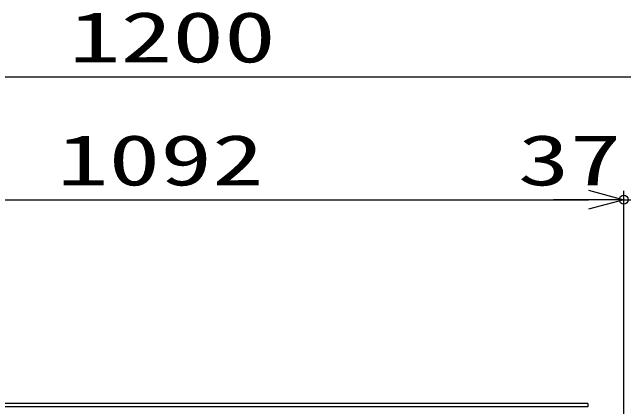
# Model space of a CAD drawing. Units: millimetres, scale not verified. Extents: x -4455 to 4455, y -3150 to 3150.
# Drawn here: x -2286 to -1589, y 1059 to 1508 of the extents above; entities that cross this region are included whole.
import ezdxf
from ezdxf.enums import TextEntityAlignment as Align

# ---------------------------------------------------------------- set-up
doc = ezdxf.new("R2010")
doc.units = ezdxf.units.MM
doc.header["$LTSCALE"] = 20
doc.header["$PDMODE"] = 32
doc.header["$PDSIZE"] = 10
doc.linetypes.add('USER2', pattern=[0.375, 0.25, -0.125])
for name, color, linetype, lineweight in [('0-1_寸法線', 4, 'Continuous', 25), ('0-2_0', 3, 'USER2', 25), ('1-3_NER', 30, 'Continuous', 25)]:
    doc.layers.add(name, color=color, linetype=linetype, lineweight=lineweight)
doc.layers.add('0-3_DEFPOINTS', color=7, linetype='Continuous')
doc.styles.add('ＭＳ ゴシック', font='')
doc.styles.get('ＭＳ ゴシック').set_extended_font_data('MS Gothic')

# ---------------------------------------------------------------- blocks, each defined once
blk = doc.blocks.new('_Open30')
at = {"layer": '0-2_0', "color": 4, "linetype": 'Continuous'}
blk.add_line((0, 0), (-20, 0), dxfattribs=at)
blk.add_lwpolyline([(-20, 5.36), (0, 0), (-20, -5.36)], dxfattribs=at)

msp = doc.modelspace()

# ---------------------------------------------------------------- linework, layer by layer
at = {"layer": '0-1_寸法線'}
for p, q in [((-2681.16, 1434.63), (-1561.16, 1434.63)), ((-1588.91, 1003.92), (-1588.91, 1304.63)), ((-1588.91, 1003.92), (-1588.91, 1304.63)), ((-2640.91, 1294.63), (-1628.91, 1294.63)), ((-1628.91, 1294.63), (-1668.91, 1294.63)), ((-1588.91, 1294.63), (-1551.41, 1294.63))]:
    msp.add_line(p, q, dxfattribs=at)
at = {"layer": '0-3_DEFPOINTS'}
msp.add_point((-1588.91, 1294.63), dxfattribs=at)
at = {"layer": '1-3_NER'}
for p, q in [((-1629.91, 1062.52), (-2639.91, 1062.52)), ((-1629.91, 1062.52), (-1629.91, 1058.92)), ((-1629.91, 1058.92), (-2639.91, 1058.92))]:
    msp.add_line(p, q, dxfattribs=at)

# ---------------------------------------------------------------- block references
at = {"layer": '0-1_寸法線', "xscale": 2, "yscale": 2}
msp.add_blockref('_Open30', (-1588.91, 1294.63), dxfattribs=at)
msp.add_blockref('_Open30', (-1588.91, 1294.63), dxfattribs=at)

# ---------------------------------------------------------------- texts
at = {"layer": '0-1_寸法線', "color": 2, "style": 'ＭＳ ゴシック', "width": 1.5}
for s, p in [('1200', (-2221.16, 1433.53)), ('1092', (-2234.91, 1293.53)), ('37.5', (-1709.55, 1293.53))]:
    msp.add_text(s, height=57.77, dxfattribs=at).set_placement(p, align=Align.BOTTOM_LEFT)

doc.saveas('drawing.dxf')
